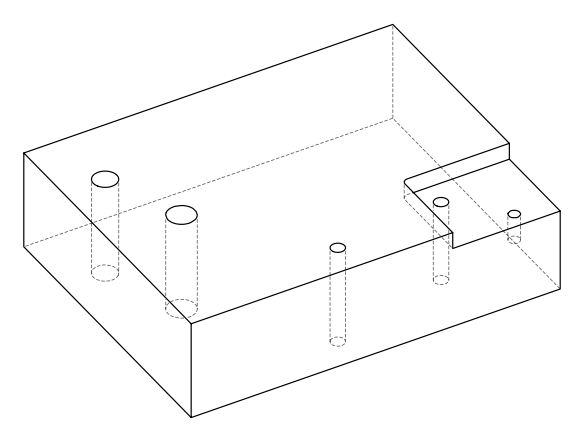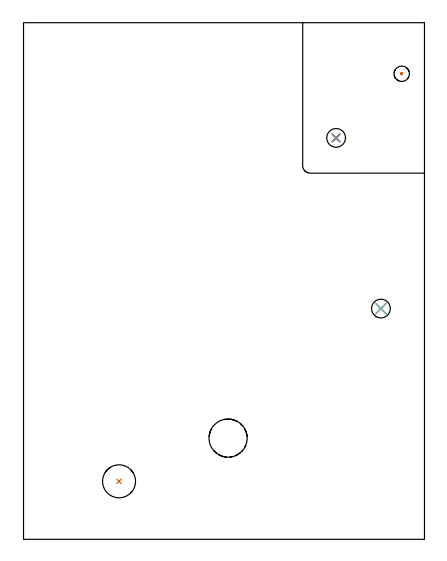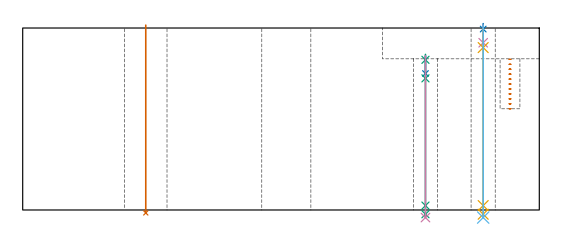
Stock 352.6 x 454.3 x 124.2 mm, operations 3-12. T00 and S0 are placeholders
(PLAN: 12 operations, 10 tool changes, 33.3 min)
(1 MILL_CORNER_NOTCH_RECTANGULAR | CORNER_NOTCH_RECTANGULAR | NXT0201_011 | Follow Part, ap 3, ae 75% | 26.81 min | 297360 mm3)
(2 MILL_THROUGH_HOLE_FROM_SOLID_MATERIAL | STEP1HOLE | UGT0201_018 | Circular | 3.45 min | 109503 mm3)
(3 MILL_BLIND_HOLE_FROM_SOLID_MATERIAL | STEP1POCKET | NXT0201_011 | Spiral | 0.32 min | 4859 mm3)
(4 SPOT_DRILL | STEP1HOLE_1 | NXT0321_9005460120000 | 0.03 min | 12 mm3)
(5 SPOT_DRILL_1 | STEP1HOLE_3 | NXT0321_9005460120000 | 0.04 min | 5 mm3)
(6 DRILL_BLIND_HOLE_INTO_CENTER | STEP1HOLE_1 | NXT0301_038 | 0.05 min | 318 mm3)
(7 GUN_DRILL_THROUGH_HOLE | STEP1HOLE_1 | UGT0307_002 | 0.59 min | 3195 mm3)
(8 SPADE_DRILL_TO_ENLARGE_THROUGH_HOLE | STEP1HOLE_1 | UGT0306_007 | 0.53 min | 22976 mm3)
(9 INDEXABLE_INSERT_DRILL_THROUGH_HOLE_FROM_SOLID | STEP1HOLE_2 | NXT0302_029 | 0.51 min | 81972 mm3)
(10 DRILL_BLIND_HOLE_INTO_CENTER_1 | STEP1HOLE_3 | NXT0301_038 | 0.05 min | 315 mm3)
(11 GUN_DRILL_THROUGH_HOLE_1 | STEP1HOLE_3 | UGT0307_002 | 0.51 min | 2613 mm3)
(12 SPADE_DRILL_TO_ENLARGE_THROUGH_HOLE_1 | STEP1HOLE_3 | UGT0306_007 | 0.45 min | 19073 mm3)
(TOOL NXT0201_011 | ENDMILL 12mm [2P460-1200-NA 1630] | D12 FL38 Z6)
(TOOL UGT0201_018 | End mill 30 mm | D30 FL50 Z4)
(TOOL NXT0321_9005460120000 | NC Spot Drill, 142deg, 12mm, Carbide, Uncoated | D12 PA142 FL30 Z2)
(TOOL NXT0301_038 | Carbide Drill 6.7mm [860.1-0670-034A1-MM 2214] | D6.7 PA140 FL53 Z2)
(TOOL UGT0307_002 | Gun Drill 6 mm | D6 PA130 FL24 Z1)
(TOOL UGT0306_007 | Spade Drill 16.5mm | D16.5 PA132 FL10 Z2)
(TOOL NXT0302_029 | Index. Insert Drill 29mm [880-D2900L32-05] | D29 PA176 FL145 Z2)
(OP 3 MILL_BLIND_HOLE_FROM_SOLID_MATERIAL)
G17 G21 G94 G90
T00 M6
G54
G17 G0 G90 X332.6 Y409.4 S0 M3
G43 Z134.2 H1
Z102.827
G94 G3 X332.975 Y409.775 R0.375 F250.
X332.6 Y410.15 R0.375
X331.85 Y409.4 R0.75
X332.6 Y410.15 R-0.75
X332.225 Y409.775 R0.375
X332.6 Y409.4 R0.375
G0 Z99.455
G3 X332.975 Y409.775 R0.375
X332.6 Y410.15 R0.375
X331.85 Y409.4 R0.75
X332.6 Y410.15 R-0.75
X332.225 Y409.775 R0.375
X332.6 Y409.4 R0.375
G0 Z96.082
G3 X332.975 Y409.775 R0.375
X332.6 Y410.15 R0.375
X331.85 Y409.4 R0.75
X332.6 Y410.15 R-0.75
X332.225 Y409.775 R0.375
X332.6 Y409.4 R0.375
G0 Z92.709
G3 X332.975 Y409.775 R0.375
X332.6 Y410.15 R0.375
X331.85 Y409.4 R0.75
X332.6 Y410.15 R-0.75
X332.225 Y409.775 R0.375
X332.6 Y409.4 R0.375
G0 Z89.336
G3 X332.975 Y409.775 R0.375
X332.6 Y410.15 R0.375
X331.85 Y409.4 R0.75
X332.6 Y410.15 R-0.75
X332.225 Y409.775 R0.375
X332.6 Y409.4 R0.375
G0 Z85.964
G3 X332.975 Y409.775 R0.375
X332.6 Y410.15 R0.375
X331.85 Y409.4 R0.75
X332.6 Y410.15 R-0.75
X332.225 Y409.775 R0.375
X332.6 Y409.4 R0.375
G0 Z82.591
G3 X332.975 Y409.775 R0.375
X332.6 Y410.15 R0.375
X331.85 Y409.4 R0.75
X332.6 Y410.15 R-0.75
X332.225 Y409.775 R0.375
X332.6 Y409.4 R0.375
G0 Z79.218
G3 X332.975 Y409.775 R0.375
X332.6 Y410.15 R0.375
X331.85 Y409.4 R0.75
X332.6 Y410.15 R-0.75
X332.225 Y409.775 R0.375
X332.6 Y409.4 R0.375
G0 Z75.845
G3 X332.975 Y409.775 R0.375
X332.6 Y410.15 R0.375
X331.85 Y409.4 R0.75
X332.6 Y410.15 R-0.75
X332.225 Y409.775 R0.375
X332.6 Y409.4 R0.375
G0 Z72.473
G3 X332.975 Y409.775 R0.375
X332.6 Y410.15 R0.375
X331.85 Y409.4 R0.75
X332.6 Y410.15 R-0.75
X332.225 Y409.775 R0.375
X332.6 Y409.4 R0.375
G0 Z69.1
G3 X332.975 Y409.775 R0.375
X332.6 Y410.15 R0.375
X331.85 Y409.4 R0.75
X332.6 Y410.15 R-0.75
X332.225 Y409.775 R0.375
X332.6 Y409.4 R0.375
G0 Z134.2
M5
M2
(OP 4 SPOT_DRILL)
G17 G21 G94 G90
T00 M6
G54
G17 G0 G90 X314.3 Y202.9 S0 M3
G43 Z134.2 H0
G94 G81 G98 Z123.486 F250. R127.2
G80
M5
M2
(OP 5 SPOT_DRILL_1)
G17 G21 G94 G90
T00 M6
G54
G17 G0 G90 X274.9 Y353. S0 M3
G43 Z134.2 H0
G94 G81 G98 Z102.486 F250. R106.2
G80
M5
M2
(OP 6 DRILL_BLIND_HOLE_INTO_CENTER)
G17 G21 G94 G90
T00 M6
G54
G17 G0 G90 X314.3 Y202.9 S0 M3
G43 Z134.2 H1
G94 G81 G98 Z114.15 F250. R126.2
G80
M5
M2
(OP 7 GUN_DRILL_THROUGH_HOLE)
G17 G21 G94 G90
T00 M6
G54
G17 G0 G90 X314.3 Y202.9 M8
G43 Z134.2 H0
Z123.957
S716 M3
G94 G1 Z110.843 F125. M26
G4 X.084
Z3. F250.
G4 X.084
Z-2.899 F125.
G4 X.084
M5
M9
G0 Z123.957
Z134.2
M2
(OP 8 SPADE_DRILL_TO_ENLARGE_THROUGH_HOLE)
G17 G21 G94 G90
T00 M6
G54
G17 G0 G90 X314.3 Y202.9 S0 M3
G43 Z134.2 H0
G94 G73 G98 Z-5.173 F250. Q16.172 R126.2
G80
M5
M2
(OP 9 INDEXABLE_INSERT_DRILL_THROUGH_HOLE_FROM_SOLID)
G17 G21 G94 G90
T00 M6
G54
G17 G0 G90 X84. Y51. S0 M3
G43 Z134.2 H1
G94 G81 G98 Z-2.006 F250. R126.2
G80
M5
M2
(OP 10 DRILL_BLIND_HOLE_INTO_CENTER_1)
G17 G21 G94 G90
T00 M6
G54
G17 G0 G90 X274.9 Y353. S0 M3
G43 Z134.2 H1
G94 G81 G98 Z93.15 F250. R105.2
G80
M5
M2
(OP 11 GUN_DRILL_THROUGH_HOLE_1)
G17 G21 G94 G90
T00 M6
G54
G17 G0 G90 X274.9 Y353. M8
G43 Z134.2 H0
Z102.957
S716 M3
G94 G1 Z89.843 F125. M26
G4 X.084
Z3. F250.
G4 X.084
Z-2.899 F125.
G4 X.084
M5
M9
G0 Z102.957
Z134.2
M2
(OP 12 SPADE_DRILL_TO_ENLARGE_THROUGH_HOLE_1)
G17 G21 G94 G90
T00 M6
G54
G17 G0 G90 X274.9 Y353. S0 M3
G43 Z134.2 H0
G94 G73 G98 Z-5.173 F250. Q15.482 R105.2
G80
M5
M2
